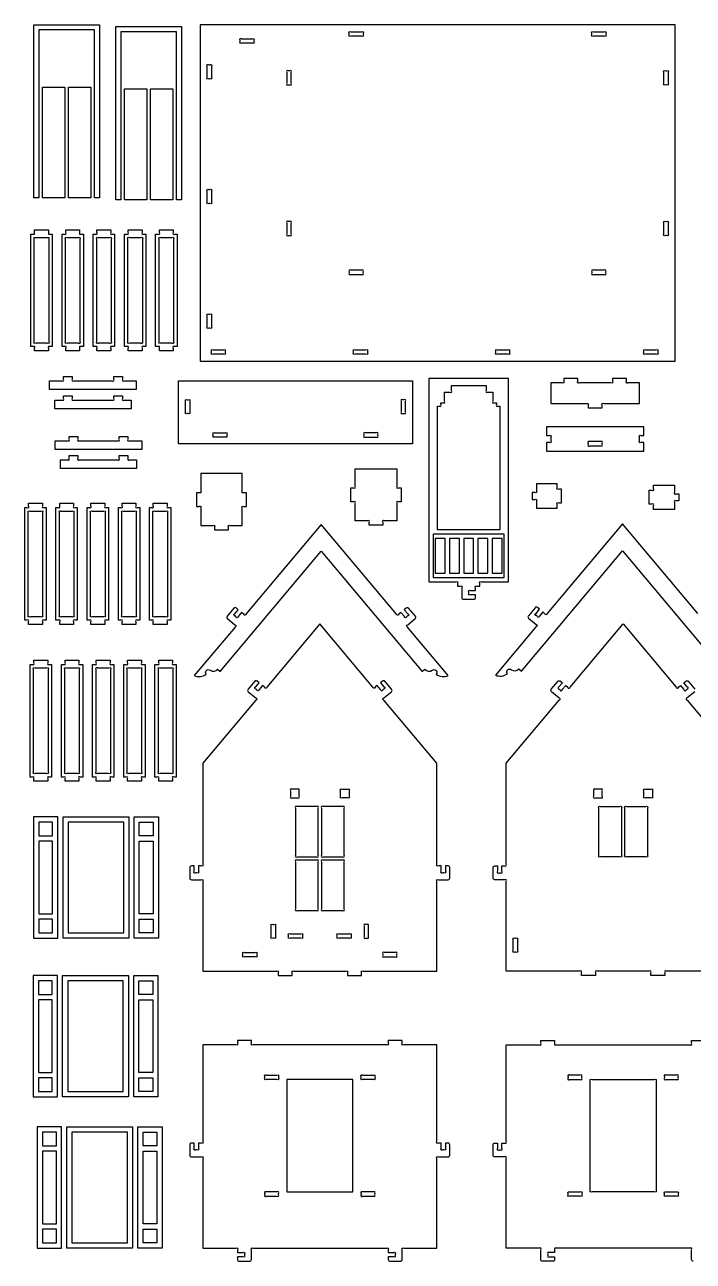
# Model space of a CAD drawing. Extents: x 2672.7 to 2719.2, y 2295.7 to 2331.6.
# Drawn here: x 2672.74 to 2692.02, y 2295.74 to 2331.43 of the extents above; entities that cross this region are included whole.
import ezdxf

# ---------------------------------------------------------------- set-up
doc = ezdxf.new("R2010")
doc.units = 0
doc.header["$MEASUREMENT"] = 0
doc.layers.add('LAYER1', color=18, linetype='CONTINUOUS')

msp = doc.modelspace()

# ---------------------------------------------------------------- linework, layer by layer
at = {"layer": 'LAYER1'}
for points in [[(2674.746, 2326.431), (2674.746, 2331.281), (2673.146, 2331.281), (2673.146, 2326.431), (2672.996, 2326.431), (2672.996, 2331.431), (2674.896, 2331.431), (2674.896, 2326.431)], [(2677.114, 2326.378), (2677.114, 2331.228), (2675.514, 2331.228), (2675.514, 2326.378), (2675.364, 2326.378), (2675.364, 2331.378), (2677.264, 2331.378), (2677.264, 2326.378)], [(2691.499, 2331.423), (2677.799, 2331.423), (2677.799, 2321.723), (2691.499, 2321.723)], [(2673.896, 2329.631), (2673.896, 2326.431), (2673.246, 2326.431), (2673.246, 2329.631)], [(2674.646, 2329.631), (2674.646, 2326.431), (2673.996, 2326.431), (2673.996, 2329.631)], [(2676.264, 2329.578), (2676.264, 2326.378), (2675.614, 2326.378), (2675.614, 2329.578)], [(2677.014, 2329.578), (2677.014, 2326.378), (2676.364, 2326.378), (2676.364, 2329.578)], [(2683.921, 2319.33), (2677.171, 2319.33), (2677.171, 2321.155), (2683.921, 2321.155)], [(2686.57, 2316.721), (2684.52, 2316.721), (2684.52, 2315.471), (2686.57, 2315.471)], [(2684.866, 2316.596), (2684.58, 2316.596), (2684.58, 2315.596), (2684.866, 2315.596)], [(2684.991, 2316.596), (2684.991, 2315.596), (2685.277, 2315.596), (2685.277, 2316.596)], [(2685.688, 2315.596), (2685.688, 2316.596), (2685.402, 2316.596), (2685.402, 2315.596)], [(2685.813, 2316.596), (2685.813, 2315.596), (2686.1, 2315.596), (2686.1, 2316.596)], [(2686.225, 2316.596), (2686.225, 2315.596), (2686.511, 2315.596), (2686.511, 2316.596)], [(2673.692, 2308.567), (2672.992, 2308.567), (2672.992, 2305.067), (2673.692, 2305.067)], [(2673.542, 2308.017), (2673.542, 2308.417), (2673.142, 2308.417), (2673.142, 2308.017)], [(2675.742, 2305.067), (2673.842, 2305.067), (2673.842, 2308.567), (2675.742, 2308.567)], [(2675.592, 2308.417), (2673.992, 2308.417), (2673.992, 2305.217), (2675.592, 2305.217)], [(2675.892, 2308.567), (2676.592, 2308.567), (2676.592, 2305.067), (2675.892, 2305.067)], [(2676.042, 2308.017), (2676.042, 2308.417), (2676.442, 2308.417), (2676.442, 2308.017)], [(2673.142, 2305.767), (2673.542, 2305.767), (2673.542, 2307.867), (2673.142, 2307.867)], [(2676.442, 2305.767), (2676.042, 2305.767), (2676.042, 2307.867), (2676.442, 2307.867)], [(2673.142, 2305.617), (2673.142, 2305.217), (2673.542, 2305.217), (2673.542, 2305.617)], [(2676.442, 2305.617), (2676.442, 2305.217), (2676.042, 2305.217), (2676.042, 2305.617)], [(2673.681, 2303.985), (2672.981, 2303.985), (2672.981, 2300.485), (2673.681, 2300.485)], [(2673.531, 2303.435), (2673.531, 2303.835), (2673.131, 2303.835), (2673.131, 2303.435)], [(2675.731, 2300.485), (2673.831, 2300.485), (2673.831, 2303.985), (2675.731, 2303.985)], [(2675.581, 2303.835), (2673.981, 2303.835), (2673.981, 2300.635), (2675.581, 2300.635)], [(2675.881, 2303.985), (2676.581, 2303.985), (2676.581, 2300.485), (2675.881, 2300.485)], [(2676.031, 2303.435), (2676.031, 2303.835), (2676.431, 2303.835), (2676.431, 2303.435)], [(2673.131, 2301.185), (2673.531, 2301.185), (2673.531, 2303.285), (2673.131, 2303.285)], [(2676.431, 2301.185), (2676.031, 2301.185), (2676.031, 2303.285), (2676.431, 2303.285)], [(2673.131, 2301.035), (2673.131, 2300.635), (2673.531, 2300.635), (2673.531, 2301.035)], [(2676.431, 2301.035), (2676.431, 2300.635), (2676.031, 2300.635), (2676.031, 2301.035)], [(2682.2, 2300.987), (2680.3, 2300.987), (2680.3, 2297.737), (2682.2, 2297.737)], [(2673.801, 2299.618), (2673.101, 2299.618), (2673.101, 2296.118), (2673.801, 2296.118)], [(2673.651, 2299.068), (2673.651, 2299.468), (2673.251, 2299.468), (2673.251, 2299.068)], [(2675.851, 2296.118), (2673.951, 2296.118), (2673.951, 2299.618), (2675.851, 2299.618)], [(2675.701, 2299.468), (2674.101, 2299.468), (2674.101, 2296.268), (2675.701, 2296.268)], [(2676.001, 2299.618), (2676.701, 2299.618), (2676.701, 2296.118), (2676.001, 2296.118)], [(2676.151, 2299.068), (2676.151, 2299.468), (2676.551, 2299.468), (2676.551, 2299.068)], [(2673.251, 2296.818), (2673.651, 2296.818), (2673.651, 2298.918), (2673.251, 2298.918)], [(2676.551, 2296.818), (2676.151, 2296.818), (2676.151, 2298.918), (2676.551, 2298.918)], [(2673.251, 2296.668), (2673.251, 2296.268), (2673.651, 2296.268), (2673.651, 2296.668)], [(2676.551, 2296.668), (2676.551, 2296.268), (2676.151, 2296.268), (2676.151, 2296.668)]]:
    msp.add_lwpolyline(points, close=True, dxfattribs=at)
for points in [[(2682.144, 2331.223), (2682.455, 2331.223, -1), (2682.499, 2331.179), (2682.499, 2331.143, -1), (2682.455, 2331.098), (2682.144, 2331.098, -1), (2682.099, 2331.143), (2682.099, 2331.179, -1)], [(2689.144, 2331.223), (2689.455, 2331.223, -1), (2689.499, 2331.179), (2689.499, 2331.143, -1), (2689.455, 2331.098), (2689.144, 2331.098, -1), (2689.099, 2331.143), (2689.099, 2331.179, -1)], [(2678.994, 2331.023), (2679.305, 2331.023, -1), (2679.349, 2330.979), (2679.349, 2330.943, -1), (2679.305, 2330.898), (2678.994, 2330.898, -1), (2678.949, 2330.943), (2678.949, 2330.979, -1)], [(2678.124, 2330.229), (2678.124, 2329.918, -1), (2678.08, 2329.873), (2678.044, 2329.873, -1), (2677.999, 2329.918), (2677.999, 2330.229, -1), (2678.044, 2330.273), (2678.08, 2330.273, -1)], [(2680.38, 2330.098), (2680.344, 2330.098, 1), (2680.299, 2330.054), (2680.299, 2329.743, 1), (2680.344, 2329.698), (2680.38, 2329.698, 1), (2680.424, 2329.743), (2680.424, 2330.054, 1)], [(2691.219, 2330.098), (2691.255, 2330.098, -1), (2691.299, 2330.054), (2691.299, 2329.743, -1), (2691.255, 2329.698), (2691.219, 2329.698, -1), (2691.174, 2329.743), (2691.174, 2330.054, -1)], [(2678.124, 2326.629), (2678.124, 2326.318, -1), (2678.08, 2326.273), (2678.044, 2326.273, -1), (2677.999, 2326.318), (2677.999, 2326.629, -1), (2678.044, 2326.673), (2678.08, 2326.673, -1)], [(2673.022, 2325.389), (2673.022, 2325.514), (2673.422, 2325.514), (2673.422, 2325.389), (2673.531, 2325.389), (2673.531, 2322.139), (2673.466, 2322.139, 1), (2673.422, 2322.095), (2673.422, 2322.014), (2673.022, 2322.014), (2673.022, 2322.095, 1), (2672.978, 2322.139), (2672.914, 2322.139), (2672.914, 2325.389)], [(2673.814, 2325.389), (2673.878, 2325.389, 1), (2673.922, 2325.433), (2673.922, 2325.514), (2674.322, 2325.514), (2674.322, 2325.433, 1), (2674.366, 2325.389), (2674.431, 2325.389), (2674.431, 2322.139), (2674.366, 2322.139, 1), (2674.322, 2322.095), (2674.322, 2322.014), (2673.922, 2322.014), (2673.922, 2322.095, 1), (2673.878, 2322.139), (2673.814, 2322.139)], [(2674.714, 2325.389), (2674.778, 2325.389, 1), (2674.822, 2325.433), (2674.822, 2325.514), (2675.222, 2325.514), (2675.222, 2325.433, 1), (2675.266, 2325.389), (2675.331, 2325.389), (2675.331, 2322.139), (2675.266, 2322.139, 1), (2675.222, 2322.095), (2675.222, 2322.014), (2674.822, 2322.014), (2674.822, 2322.095, 1), (2674.778, 2322.139), (2674.714, 2322.139)], [(2675.614, 2325.389), (2675.678, 2325.389, 1), (2675.722, 2325.433), (2675.722, 2325.514), (2676.122, 2325.514), (2676.122, 2325.433, 1), (2676.166, 2325.389), (2676.231, 2325.389), (2676.231, 2322.139), (2676.166, 2322.139, 1), (2676.122, 2322.095), (2676.122, 2322.014), (2675.722, 2322.014), (2675.722, 2322.095, 1), (2675.678, 2322.139), (2675.614, 2322.139)], [(2676.514, 2325.389), (2676.578, 2325.389, 1), (2676.622, 2325.433), (2676.622, 2325.514), (2677.022, 2325.514), (2677.022, 2325.433, 1), (2677.066, 2325.389), (2677.131, 2325.389), (2677.131, 2322.139), (2677.066, 2322.139, 1), (2677.022, 2322.095), (2677.022, 2322.014), (2676.622, 2322.014), (2676.622, 2322.095, 1), (2676.578, 2322.139), (2676.514, 2322.139)], [(2680.299, 2325.704), (2680.299, 2325.393, 1), (2680.344, 2325.348), (2680.38, 2325.348, 1), (2680.424, 2325.393), (2680.424, 2325.704, 1), (2680.38, 2325.748), (2680.344, 2325.748, 1)], [(2691.219, 2325.748), (2691.255, 2325.748, -1), (2691.299, 2325.704), (2691.299, 2325.393, -1), (2691.255, 2325.348), (2691.219, 2325.348, -1), (2691.174, 2325.393), (2691.174, 2325.704, -1)], [(2673.431, 2325.289), (2673.431, 2322.283, -1), (2673.386, 2322.239), (2673.058, 2322.239, -1), (2673.014, 2322.283), (2673.014, 2325.289)], [(2673.958, 2325.289), (2674.286, 2325.289, -1), (2674.331, 2325.245), (2674.331, 2322.283, -1), (2674.286, 2322.239), (2673.958, 2322.239, -1), (2673.914, 2322.283), (2673.914, 2325.245, -1)], [(2675.231, 2325.245), (2675.231, 2322.283, -1), (2675.186, 2322.239), (2674.858, 2322.239, -1), (2674.814, 2322.283), (2674.814, 2325.245, -1), (2674.858, 2325.289), (2675.186, 2325.289, -1)], [(2675.714, 2322.283), (2675.714, 2325.245, -1), (2675.758, 2325.289), (2676.086, 2325.289, -1), (2676.131, 2325.245), (2676.131, 2322.283, -1), (2676.086, 2322.239), (2675.758, 2322.239, -1)], [(2677.031, 2325.245), (2677.031, 2322.283, -1), (2676.986, 2322.239), (2676.658, 2322.239, -1), (2676.614, 2322.283), (2676.614, 2325.245, -1), (2676.658, 2325.289), (2676.986, 2325.289, -1)], [(2682.099, 2324.304), (2682.099, 2324.268, 1), (2682.144, 2324.223), (2682.455, 2324.223, 1), (2682.499, 2324.268), (2682.499, 2324.304, 1), (2682.455, 2324.348), (2682.144, 2324.348, 1)], [(2689.099, 2324.304), (2689.099, 2324.268, 1), (2689.144, 2324.223), (2689.455, 2324.223, 1), (2689.499, 2324.268), (2689.499, 2324.304, 1), (2689.455, 2324.348), (2689.144, 2324.348, 1)], [(2678.124, 2323.029), (2678.124, 2322.718, -1), (2678.08, 2322.673), (2678.044, 2322.673, -1), (2677.999, 2322.718), (2677.999, 2323.029, -1), (2678.044, 2323.073), (2678.08, 2323.073, -1)], [(2678.169, 2322.048), (2678.48, 2322.048, -1), (2678.524, 2322.004), (2678.524, 2321.968, -1), (2678.48, 2321.923), (2678.169, 2321.923, -1), (2678.124, 2321.968), (2678.124, 2322.004, -1)], [(2682.269, 2322.048), (2682.58, 2322.048, -1), (2682.624, 2322.004), (2682.624, 2321.968, -1), (2682.58, 2321.923), (2682.269, 2321.923, -1), (2682.224, 2321.968), (2682.224, 2322.004, -1)], [(2686.369, 2322.048), (2686.68, 2322.048, -1), (2686.724, 2322.004), (2686.724, 2321.968, -1), (2686.68, 2321.923), (2686.369, 2321.923, -1), (2686.324, 2321.968), (2686.324, 2322.004, -1)], [(2690.644, 2322.048), (2690.955, 2322.048, -1), (2690.999, 2322.004), (2690.999, 2321.968, -1), (2690.955, 2321.923), (2690.644, 2321.923, -1), (2690.599, 2321.968), (2690.599, 2322.004, -1)], [(2674.105, 2321.273), (2674.105, 2321.192, 1), (2674.15, 2321.148), (2675.261, 2321.148, 1), (2675.305, 2321.192), (2675.305, 2321.273), (2675.555, 2321.273), (2675.555, 2321.192, 1), (2675.6, 2321.148), (2675.955, 2321.148), (2675.955, 2320.898), (2673.455, 2320.898), (2673.455, 2321.148), (2673.811, 2321.148, 1), (2673.855, 2321.192), (2673.855, 2321.273)], [(2685.745, 2315.096), (2685.745, 2315.177, -1), (2685.79, 2315.221), (2685.87, 2315.221), (2685.87, 2315.302, -1), (2685.915, 2315.346), (2686.695, 2315.346), (2686.695, 2321.221), (2684.395, 2321.221), (2684.395, 2315.346), (2685.176, 2315.346, -1), (2685.22, 2315.302), (2685.22, 2315.221), (2685.301, 2315.221, -1), (2685.345, 2315.177), (2685.345, 2314.896, 0.414214), (2685.395, 2314.846), (2685.695, 2314.846, 0.414214), (2685.745, 2314.896), (2685.745, 2314.971), (2685.59, 2314.971, -1), (2685.545, 2315.015), (2685.545, 2315.052, -1), (2685.59, 2315.096)], [(2689.694, 2321.218), (2689.694, 2321.137, -1), (2689.65, 2321.093), (2688.739, 2321.093, -1), (2688.694, 2321.137), (2688.694, 2321.218), (2688.294, 2321.218), (2688.294, 2321.137, -1), (2688.25, 2321.093), (2687.919, 2321.093), (2687.919, 2320.493), (2688.95, 2320.493, -1), (2688.994, 2320.448), (2688.994, 2320.368), (2689.394, 2320.368), (2689.394, 2320.448, -1), (2689.439, 2320.493), (2690.469, 2320.493), (2690.469, 2321.093), (2690.139, 2321.093, -1), (2690.094, 2321.137), (2690.094, 2321.218)], [(2684.645, 2316.846), (2684.645, 2320.421), (2684.701, 2320.421, 1), (2684.745, 2320.465), (2684.745, 2320.521), (2684.801, 2320.521, 1), (2684.845, 2320.565), (2684.845, 2320.821), (2685.001, 2320.821, 1), (2685.045, 2320.865), (2685.045, 2321.021), (2686.045, 2321.021), (2686.045, 2320.865, 1), (2686.09, 2320.821), (2686.245, 2320.821), (2686.245, 2320.565, 1), (2686.29, 2320.521), (2686.345, 2320.521), (2686.345, 2320.465, 1), (2686.39, 2320.421), (2686.445, 2320.421), (2686.445, 2316.846)], [(2674.105, 2320.723), (2674.105, 2320.642, 1), (2674.15, 2320.598), (2675.261, 2320.598, 1), (2675.305, 2320.642), (2675.305, 2320.723), (2675.555, 2320.723), (2675.555, 2320.642, 1), (2675.6, 2320.598), (2675.805, 2320.598), (2675.805, 2320.348), (2673.605, 2320.348), (2673.605, 2320.598), (2673.811, 2320.598, 1), (2673.855, 2320.642), (2673.855, 2320.723)], [(2677.496, 2320.561), (2677.496, 2320.249, -1), (2677.452, 2320.205), (2677.415, 2320.205, -1), (2677.371, 2320.249), (2677.371, 2320.561, -1), (2677.415, 2320.605), (2677.452, 2320.605, -1)], [(2683.596, 2320.561), (2683.596, 2320.249, 1), (2683.64, 2320.205), (2683.677, 2320.205, 1), (2683.721, 2320.249), (2683.721, 2320.561, 1), (2683.677, 2320.605), (2683.64, 2320.605, 1)], [(2687.794, 2319.571), (2687.875, 2319.571, -1), (2687.919, 2319.527), (2687.919, 2319.415, -1), (2687.875, 2319.371), (2687.794, 2319.371), (2687.794, 2319.121), (2690.594, 2319.121), (2690.594, 2319.371), (2690.514, 2319.371, -1), (2690.469, 2319.415), (2690.469, 2319.527, -1), (2690.514, 2319.571), (2690.594, 2319.571), (2690.594, 2319.821), (2687.794, 2319.821)], [(2674.266, 2319.549), (2674.266, 2319.468, 1), (2674.311, 2319.424), (2675.422, 2319.424, 1), (2675.466, 2319.468), (2675.466, 2319.549), (2675.716, 2319.549), (2675.716, 2319.468, 1), (2675.761, 2319.424), (2676.116, 2319.424), (2676.116, 2319.174), (2673.616, 2319.174), (2673.616, 2319.424), (2673.972, 2319.424, 1), (2674.016, 2319.468), (2674.016, 2319.549)], [(2678.215, 2319.655), (2678.527, 2319.655, -1), (2678.571, 2319.611), (2678.571, 2319.574, -1), (2678.527, 2319.53), (2678.215, 2319.53, -1), (2678.171, 2319.574), (2678.171, 2319.611, -1)], [(2682.877, 2319.655), (2682.565, 2319.655, 1), (2682.521, 2319.611), (2682.521, 2319.574, 1), (2682.565, 2319.53), (2682.877, 2319.53, 1), (2682.921, 2319.574), (2682.921, 2319.611, 1)], [(2688.994, 2319.352), (2688.994, 2319.315, 1), (2689.039, 2319.271), (2689.35, 2319.271, 1), (2689.394, 2319.315), (2689.394, 2319.352, 1), (2689.35, 2319.396), (2689.039, 2319.396, 1)], [(2674.266, 2318.999), (2674.266, 2318.918, 1), (2674.311, 2318.874), (2675.422, 2318.874, 1), (2675.466, 2318.918), (2675.466, 2318.999), (2675.716, 2318.999), (2675.716, 2318.918, 1), (2675.761, 2318.874), (2675.966, 2318.874), (2675.966, 2318.624), (2673.766, 2318.624), (2673.766, 2318.874), (2673.972, 2318.874, 1), (2674.016, 2318.918), (2674.016, 2318.999)], [(2677.814, 2316.973), (2678.17, 2316.973, -1), (2678.214, 2316.929), (2678.214, 2316.848), (2678.614, 2316.848), (2678.614, 2316.929, -1), (2678.658, 2316.973), (2679.014, 2316.973), (2679.014, 2317.479, -1), (2679.058, 2317.523), (2679.139, 2317.523), (2679.139, 2317.923), (2679.058, 2317.923, -1), (2679.014, 2317.967), (2679.014, 2318.473), (2677.814, 2318.473), (2677.814, 2317.967, -1), (2677.77, 2317.923), (2677.689, 2317.923), (2677.689, 2317.523), (2677.77, 2317.523, -1), (2677.814, 2317.479)], [(2683.47, 2317.11), (2683.115, 2317.11, 1), (2683.07, 2317.066), (2683.07, 2316.985), (2682.67, 2316.985), (2682.67, 2317.066, 1), (2682.626, 2317.11), (2682.27, 2317.11), (2682.27, 2317.616, 1), (2682.226, 2317.66), (2682.145, 2317.66), (2682.145, 2318.06), (2682.226, 2318.06, 1), (2682.27, 2318.105), (2682.27, 2318.61), (2683.47, 2318.61), (2683.47, 2318.105, 1), (2683.515, 2318.06), (2683.595, 2318.06), (2683.595, 2317.66), (2683.515, 2317.66, 1), (2683.47, 2317.616)], [(2687.497, 2318.176), (2687.497, 2317.97, -1), (2687.452, 2317.926), (2687.372, 2317.926), (2687.372, 2317.726), (2687.452, 2317.726, -1), (2687.497, 2317.682), (2687.497, 2317.476), (2688.097, 2317.476), (2688.097, 2317.582, -1), (2688.141, 2317.626), (2688.222, 2317.626), (2688.222, 2318.026), (2688.141, 2318.026, -1), (2688.097, 2318.07), (2688.097, 2318.176)], [(2691.478, 2318.142), (2691.478, 2317.936, 1), (2691.522, 2317.892), (2691.603, 2317.892), (2691.603, 2317.692), (2691.522, 2317.692, 1), (2691.478, 2317.648), (2691.478, 2317.442), (2690.878, 2317.442), (2690.878, 2317.548, 1), (2690.833, 2317.592), (2690.753, 2317.592), (2690.753, 2317.992), (2690.833, 2317.992, 1), (2690.878, 2318.036), (2690.878, 2318.142)], [(2672.738, 2317.493), (2672.802, 2317.493, 1), (2672.847, 2317.537), (2672.847, 2317.618), (2673.247, 2317.618), (2673.247, 2317.537, 1), (2673.291, 2317.493), (2673.355, 2317.493), (2673.355, 2314.243), (2673.291, 2314.243, 1), (2673.247, 2314.198), (2673.247, 2314.118), (2672.847, 2314.118), (2672.847, 2314.198, 1), (2672.802, 2314.243), (2672.738, 2314.243)], [(2673.638, 2317.493), (2673.702, 2317.493, 1), (2673.747, 2317.537), (2673.747, 2317.618), (2674.147, 2317.618), (2674.147, 2317.537, 1), (2674.191, 2317.493), (2674.255, 2317.493), (2674.255, 2314.243), (2674.191, 2314.243, 1), (2674.147, 2314.198), (2674.147, 2314.118), (2673.747, 2314.118), (2673.747, 2314.198, 1), (2673.702, 2314.243), (2673.638, 2314.243)], [(2674.538, 2317.493), (2674.602, 2317.493, 1), (2674.647, 2317.537), (2674.647, 2317.618), (2675.047, 2317.618), (2675.047, 2317.537, 1), (2675.091, 2317.493), (2675.155, 2317.493), (2675.155, 2314.243), (2675.091, 2314.243, 1), (2675.047, 2314.198), (2675.047, 2314.118), (2674.647, 2314.118), (2674.647, 2314.198, 1), (2674.602, 2314.243), (2674.538, 2314.243)], [(2675.438, 2317.493), (2675.502, 2317.493, 1), (2675.547, 2317.537), (2675.547, 2317.618), (2675.947, 2317.618), (2675.947, 2317.537, 1), (2675.991, 2317.493), (2676.055, 2317.493), (2676.055, 2314.243), (2675.991, 2314.243, 1), (2675.947, 2314.198), (2675.947, 2314.118), (2675.547, 2314.118), (2675.547, 2314.198, 1), (2675.502, 2314.243), (2675.438, 2314.243)], [(2676.338, 2317.493), (2676.402, 2317.493, 1), (2676.447, 2317.537), (2676.447, 2317.618), (2676.847, 2317.618), (2676.847, 2317.537, 1), (2676.891, 2317.493), (2676.955, 2317.493), (2676.955, 2314.243), (2676.891, 2314.243, 1), (2676.847, 2314.198), (2676.847, 2314.118), (2676.447, 2314.118), (2676.447, 2314.198, 1), (2676.402, 2314.243), (2676.338, 2314.243)], [(2673.255, 2317.348), (2673.255, 2314.387, -1), (2673.211, 2314.343), (2672.882, 2314.343, -1), (2672.838, 2314.387), (2672.838, 2317.348, -1), (2672.882, 2317.393), (2673.211, 2317.393, -1)], [(2673.782, 2317.393), (2674.111, 2317.393, -1), (2674.155, 2317.348), (2674.155, 2314.387, -1), (2674.111, 2314.343), (2673.782, 2314.343, -1), (2673.738, 2314.387), (2673.738, 2317.348, -1)], [(2674.682, 2317.393), (2675.011, 2317.393, -1), (2675.055, 2317.348), (2675.055, 2314.387, -1), (2675.011, 2314.343), (2674.682, 2314.343, -1), (2674.638, 2314.387), (2674.638, 2317.348, -1)], [(2675.582, 2317.393), (2675.911, 2317.393, -1), (2675.955, 2317.348), (2675.955, 2314.387, -1), (2675.911, 2314.343), (2675.582, 2314.343, -1), (2675.538, 2314.387), (2675.538, 2317.348, -1)], [(2676.482, 2317.393), (2676.811, 2317.393, -1), (2676.855, 2317.348), (2676.855, 2314.387, -1), (2676.811, 2314.343), (2676.482, 2314.343, -1), (2676.438, 2314.387), (2676.438, 2317.348, -1)], [(2681.292, 2316.231), (2684.205, 2312.76), (2684.282, 2312.824, 0.40836), (2684.495, 2312.8, -0.891219), (2684.611, 2312.683, 0.261881), (2684.956, 2312.642), (2683.78, 2314.045, -1), (2683.785, 2314.107), (2684, 2314.287, 0.414214), (2684.006, 2314.358), (2683.813, 2314.588, 0.414214), (2683.743, 2314.594), (2683.685, 2314.546), (2683.786, 2314.426, -1), (2683.78, 2314.364), (2683.752, 2314.341, -1), (2683.69, 2314.346), (2683.59, 2314.465), (2683.528, 2314.413, -1), (2683.465, 2314.419), (2681.292, 2317.009), (2679.119, 2314.419, -1), (2679.057, 2314.413), (2678.995, 2314.465), (2678.895, 2314.346, -1), (2678.832, 2314.341), (2678.804, 2314.364, -1), (2678.799, 2314.426), (2678.899, 2314.546), (2678.842, 2314.594, 0.414214), (2678.771, 2314.588), (2678.578, 2314.358, 0.414214), (2678.584, 2314.287), (2678.799, 2314.107, -1), (2678.805, 2314.045), (2677.628, 2312.642, 0.261881), (2677.974, 2312.683, -0.891219), (2678.09, 2312.8, 0.40836), (2678.303, 2312.824), (2678.379, 2312.76)], [(2681.25, 2314.134), (2679.72, 2312.311, -1), (2679.657, 2312.305), (2679.596, 2312.357), (2679.496, 2312.238, -1), (2679.433, 2312.232), (2679.405, 2312.256, -1), (2679.4, 2312.318), (2679.5, 2312.437), (2679.442, 2312.485, 0.414214), (2679.372, 2312.479), (2679.179, 2312.25, 0.414214), (2679.185, 2312.179), (2679.4, 2311.999, -1), (2679.406, 2311.936), (2677.875, 2310.112), (2677.875, 2307.194, -1), (2677.831, 2307.15), (2677.75, 2307.15), (2677.75, 2306.994, -1), (2677.706, 2306.95), (2677.67, 2306.95, -1), (2677.625, 2306.994), (2677.625, 2307.15), (2677.55, 2307.15, 0.414214), (2677.5, 2307.1), (2677.5, 2306.8, 0.414214), (2677.55, 2306.75), (2677.831, 2306.75, -1), (2677.875, 2306.705), (2677.875, 2304.112), (2680.006, 2304.112, -1), (2680.05, 2304.068), (2680.05, 2303.987), (2680.45, 2303.987), (2680.45, 2304.068, -1), (2680.495, 2304.112), (2682.006, 2304.112, -1), (2682.05, 2304.068), (2682.05, 2303.987), (2682.45, 2303.987), (2682.45, 2304.068, -1), (2682.495, 2304.112), (2684.625, 2304.112), (2684.625, 2306.705, -1), (2684.67, 2306.75), (2684.95, 2306.75, 0.414214), (2685, 2306.8), (2685, 2307.1, 0.414214), (2684.95, 2307.15), (2684.875, 2307.15), (2684.875, 2306.994, -1), (2684.831, 2306.95), (2684.795, 2306.95, -1), (2684.75, 2306.994), (2684.75, 2307.15), (2684.67, 2307.15, -1), (2684.625, 2307.194), (2684.625, 2310.112), (2683.095, 2311.936, -1), (2683.1, 2311.999), (2683.315, 2312.179, 0.414214), (2683.322, 2312.25), (2683.129, 2312.479, 0.414214), (2683.058, 2312.485), (2683.001, 2312.437), (2683.101, 2312.318, -1), (2683.095, 2312.256), (2683.068, 2312.232, -1), (2683.005, 2312.238), (2682.905, 2312.357), (2682.843, 2312.305, -1), (2682.781, 2312.311)], [(2672.894, 2312.966), (2672.958, 2312.966, 1), (2673.002, 2313.011), (2673.002, 2313.091), (2673.402, 2313.091), (2673.402, 2313.011, 1), (2673.447, 2312.966), (2673.511, 2312.966), (2673.511, 2309.716), (2673.447, 2309.716, 1), (2673.402, 2309.672), (2673.402, 2309.591), (2673.002, 2309.591), (2673.002, 2309.672, 1), (2672.958, 2309.716), (2672.894, 2309.716)], [(2673.794, 2312.966), (2673.858, 2312.966, 1), (2673.902, 2313.011), (2673.902, 2313.091), (2674.302, 2313.091), (2674.302, 2313.011, 1), (2674.347, 2312.966), (2674.411, 2312.966), (2674.411, 2309.716), (2674.347, 2309.716, 1), (2674.302, 2309.672), (2674.302, 2309.591), (2673.902, 2309.591), (2673.902, 2309.672, 1), (2673.858, 2309.716), (2673.794, 2309.716)], [(2674.694, 2312.966), (2674.758, 2312.966, 1), (2674.802, 2313.011), (2674.802, 2313.091), (2675.202, 2313.091), (2675.202, 2313.011, 1), (2675.247, 2312.966), (2675.311, 2312.966), (2675.311, 2309.716), (2675.247, 2309.716, 1), (2675.202, 2309.672), (2675.202, 2309.591), (2674.802, 2309.591), (2674.802, 2309.672, 1), (2674.758, 2309.716), (2674.694, 2309.716)], [(2675.594, 2312.966), (2675.658, 2312.966, 1), (2675.702, 2313.011), (2675.702, 2313.091), (2676.102, 2313.091), (2676.102, 2313.011, 1), (2676.147, 2312.966), (2676.211, 2312.966), (2676.211, 2309.716), (2676.147, 2309.716, 1), (2676.102, 2309.672), (2676.102, 2309.591), (2675.702, 2309.591), (2675.702, 2309.672, 1), (2675.658, 2309.716), (2675.594, 2309.716)], [(2676.494, 2312.966), (2676.558, 2312.966, 1), (2676.602, 2313.011), (2676.602, 2313.091), (2677.002, 2313.091), (2677.002, 2313.011, 1), (2677.047, 2312.966), (2677.111, 2312.966), (2677.111, 2309.716), (2677.047, 2309.716, 1), (2677.002, 2309.672), (2677.002, 2309.591), (2676.602, 2309.591), (2676.602, 2309.672, 1), (2676.558, 2309.716), (2676.494, 2309.716)], [(2673.038, 2312.866), (2673.367, 2312.866, -1), (2673.411, 2312.822), (2673.411, 2309.861, -1), (2673.367, 2309.816), (2673.038, 2309.816, -1), (2672.994, 2309.861), (2672.994, 2312.822, -1)], [(2673.938, 2312.866), (2674.267, 2312.866, -1), (2674.311, 2312.822), (2674.311, 2309.861, -1), (2674.267, 2309.816), (2673.938, 2309.816, -1), (2673.894, 2309.861), (2673.894, 2312.822, -1)], [(2674.838, 2312.866), (2675.167, 2312.866, -1), (2675.211, 2312.822), (2675.211, 2309.861, -1), (2675.167, 2309.816), (2674.838, 2309.816, -1), (2674.794, 2309.861), (2674.794, 2312.822, -1)], [(2675.738, 2312.866), (2676.067, 2312.866, -1), (2676.111, 2312.822), (2676.111, 2309.861, -1), (2676.067, 2309.816), (2675.738, 2309.816, -1), (2675.694, 2309.861), (2675.694, 2312.822, -1)], [(2676.638, 2312.866), (2676.967, 2312.866, -1), (2677.011, 2312.822), (2677.011, 2309.861, -1), (2676.967, 2309.816), (2676.638, 2309.816, -1), (2676.594, 2309.861), (2676.594, 2312.822, -1)], [(2680.65, 2309.157), (2680.65, 2309.318, 1), (2680.606, 2309.362), (2680.445, 2309.362, 1), (2680.4, 2309.318), (2680.4, 2309.157, 1), (2680.445, 2309.112), (2680.606, 2309.112, 1)], [(2681.895, 2309.362), (2682.056, 2309.362, -1), (2682.1, 2309.318), (2682.1, 2309.157, -1), (2682.056, 2309.112), (2681.895, 2309.112, -1), (2681.85, 2309.157), (2681.85, 2309.318, -1)], [(2689.195, 2309.112), (2689.356, 2309.112, 1), (2689.4, 2309.157), (2689.4, 2309.318, 1), (2689.356, 2309.362), (2689.195, 2309.362, 1), (2689.15, 2309.318), (2689.15, 2309.157, 1)], [(2690.645, 2309.362), (2690.806, 2309.362, -1), (2690.85, 2309.318), (2690.85, 2309.157, -1), (2690.806, 2309.112), (2690.645, 2309.112, -1), (2690.6, 2309.157), (2690.6, 2309.318, -1)], [(2680.55, 2308.818), (2680.55, 2307.457, 1), (2680.595, 2307.412), (2681.156, 2307.412, 1), (2681.2, 2307.457), (2681.2, 2308.818, 1), (2681.156, 2308.862), (2680.595, 2308.862, 1)], [(2681.3, 2308.818), (2681.3, 2307.457, 1), (2681.345, 2307.412), (2681.906, 2307.412, 1), (2681.95, 2307.457), (2681.95, 2308.818, 1), (2681.906, 2308.862), (2681.345, 2308.862, 1)], [(2689.95, 2308.818), (2689.95, 2307.457, -1), (2689.906, 2307.412), (2689.345, 2307.412, -1), (2689.3, 2307.457), (2689.3, 2308.818, -1), (2689.345, 2308.862), (2689.906, 2308.862, -1)], [(2690.7, 2308.818), (2690.7, 2307.457, -1), (2690.656, 2307.412), (2690.095, 2307.412, -1), (2690.05, 2307.457), (2690.05, 2308.818, -1), (2690.095, 2308.862), (2690.656, 2308.862, -1)], [(2680.55, 2307.268), (2680.55, 2305.907, 1), (2680.595, 2305.862), (2681.156, 2305.862, 1), (2681.2, 2305.907), (2681.2, 2307.268, 1), (2681.156, 2307.312), (2680.595, 2307.312, 1)], [(2681.3, 2307.268), (2681.3, 2305.907, 1), (2681.345, 2305.862), (2681.906, 2305.862, 1), (2681.95, 2305.907), (2681.95, 2307.268, 1), (2681.906, 2307.312), (2681.345, 2307.312, 1)], [(2679.975, 2305.418), (2679.975, 2305.107, -1), (2679.931, 2305.062), (2679.895, 2305.062, -1), (2679.85, 2305.107), (2679.85, 2305.418, -1), (2679.895, 2305.462), (2679.931, 2305.462, -1)], [(2682.525, 2305.418), (2682.525, 2305.107, 1), (2682.57, 2305.062), (2682.606, 2305.062, 1), (2682.65, 2305.107), (2682.65, 2305.418, 1), (2682.606, 2305.462), (2682.57, 2305.462, 1)], [(2680.395, 2305.187), (2680.706, 2305.187, -1), (2680.75, 2305.143), (2680.75, 2305.107, -1), (2680.706, 2305.062), (2680.395, 2305.062, -1), (2680.35, 2305.107), (2680.35, 2305.143, -1)], [(2681.795, 2305.187), (2682.106, 2305.187, -1), (2682.15, 2305.143), (2682.15, 2305.107, -1), (2682.106, 2305.062), (2681.795, 2305.062, -1), (2681.75, 2305.107), (2681.75, 2305.143, -1)], [(2686.95, 2305.018), (2686.95, 2304.707, -1), (2686.906, 2304.662), (2686.87, 2304.662, -1), (2686.825, 2304.707), (2686.825, 2305.018, -1), (2686.87, 2305.062), (2686.906, 2305.062, -1)], [(2679.385, 2304.527), (2679.073, 2304.527, -1), (2679.029, 2304.572), (2679.029, 2304.608, -1), (2679.073, 2304.652), (2679.385, 2304.652, -1), (2679.429, 2304.608), (2679.429, 2304.572, -1)], [(2683.116, 2304.527), (2683.428, 2304.527, 1), (2683.472, 2304.572), (2683.472, 2304.608, 1), (2683.428, 2304.652), (2683.116, 2304.652, 1), (2683.072, 2304.608), (2683.072, 2304.572, 1)], [(2683.225, 2302.112), (2683.225, 2302.032, -1), (2683.181, 2301.987), (2679.32, 2301.987, -1), (2679.275, 2302.032), (2679.275, 2302.112), (2678.875, 2302.112), (2678.875, 2302.032, -1), (2678.831, 2301.987), (2677.875, 2301.987), (2677.875, 2299.194, -1), (2677.831, 2299.15), (2677.75, 2299.15), (2677.75, 2298.994, -1), (2677.706, 2298.95), (2677.67, 2298.95, -1), (2677.625, 2298.994), (2677.625, 2299.15), (2677.55, 2299.15, 0.414214), (2677.5, 2299.1), (2677.5, 2298.8, 0.414214), (2677.55, 2298.75), (2677.831, 2298.75, -1), (2677.875, 2298.705), (2677.875, 2296.112), (2678.831, 2296.112, -1), (2678.875, 2296.068), (2678.875, 2295.987), (2679.031, 2295.987, -1), (2679.075, 2295.943), (2679.075, 2295.907, -1), (2679.031, 2295.862), (2678.875, 2295.862), (2678.875, 2295.787, 0.414214), (2678.925, 2295.737), (2679.225, 2295.737, 0.414214), (2679.275, 2295.787), (2679.275, 2296.068, -1), (2679.32, 2296.112), (2683.181, 2296.112, -1), (2683.225, 2296.068), (2683.225, 2295.987), (2683.381, 2295.987, -1), (2683.425, 2295.943), (2683.425, 2295.907, -1), (2683.381, 2295.862), (2683.225, 2295.862), (2683.225, 2295.787, 0.414214), (2683.275, 2295.737), (2683.575, 2295.737, 0.414214), (2683.625, 2295.787), (2683.625, 2296.068, -1), (2683.67, 2296.112), (2684.625, 2296.112), (2684.625, 2298.705, -1), (2684.67, 2298.75), (2684.95, 2298.75, 0.414214), (2685, 2298.8), (2685, 2299.1, 0.414214), (2684.95, 2299.15), (2684.875, 2299.15), (2684.875, 2298.994, -1), (2684.831, 2298.95), (2684.795, 2298.95, -1), (2684.75, 2298.994), (2684.75, 2299.15), (2684.67, 2299.15, -1), (2684.625, 2299.194), (2684.625, 2301.987), (2683.67, 2301.987, -1), (2683.625, 2302.032), (2683.625, 2302.112)], [(2679.704, 2301.112), (2680.015, 2301.112, -1), (2680.06, 2301.068), (2680.06, 2301.032, -1), (2680.015, 2300.987), (2679.704, 2300.987, -1), (2679.66, 2301.032), (2679.66, 2301.068, -1)], [(2682.797, 2300.987), (2682.485, 2300.987, -1), (2682.441, 2301.032), (2682.441, 2301.068, -1), (2682.485, 2301.112), (2682.797, 2301.112, -1), (2682.841, 2301.068), (2682.841, 2301.032, -1)], [(2688.454, 2300.987), (2688.765, 2300.987, 1), (2688.81, 2301.032), (2688.81, 2301.068, 1), (2688.765, 2301.112), (2688.454, 2301.112, 1), (2688.41, 2301.068), (2688.41, 2301.032, 1)], [(2689.095, 2300.987), (2690.906, 2300.987, -1), (2690.95, 2300.943), (2690.95, 2297.782, -1), (2690.906, 2297.737), (2689.095, 2297.737, -1), (2689.05, 2297.782), (2689.05, 2300.943, -1)], [(2691.235, 2300.987), (2691.547, 2300.987, 1), (2691.591, 2301.032), (2691.591, 2301.068, 1), (2691.547, 2301.112), (2691.235, 2301.112, 1), (2691.191, 2301.068), (2691.191, 2301.032, 1)], [(2679.704, 2297.612), (2680.015, 2297.612, 1), (2680.06, 2297.657), (2680.06, 2297.693, 1), (2680.015, 2297.737), (2679.704, 2297.737, 1), (2679.66, 2297.693), (2679.66, 2297.657, 1)], [(2682.485, 2297.612), (2682.797, 2297.612, 1), (2682.841, 2297.657), (2682.841, 2297.693, 1), (2682.797, 2297.737), (2682.485, 2297.737, 1), (2682.441, 2297.693), (2682.441, 2297.657, 1)], [(2688.454, 2297.737), (2688.765, 2297.737, -1), (2688.81, 2297.693), (2688.81, 2297.657, -1), (2688.765, 2297.612), (2688.454, 2297.612, -1), (2688.41, 2297.657), (2688.41, 2297.693, -1)], [(2691.235, 2297.737), (2691.547, 2297.737, -1), (2691.591, 2297.693), (2691.591, 2297.657, -1), (2691.547, 2297.612), (2691.235, 2297.612, -1), (2691.191, 2297.657), (2691.191, 2297.693, -1)]]:
    msp.add_lwpolyline(points, format="xyb", close=True, dxfattribs=at)
for points in [[(2692.154, 2314.433), (2689.98, 2317.023), (2687.807, 2314.433, -1), (2687.745, 2314.427), (2687.683, 2314.479), (2687.583, 2314.36, -1), (2687.52, 2314.354), (2687.493, 2314.378, -1), (2687.487, 2314.44), (2687.587, 2314.56), (2687.53, 2314.608, 0.414214), (2687.459, 2314.602), (2687.266, 2314.372, 0.414214), (2687.273, 2314.301), (2687.488, 2314.121, -1), (2687.493, 2314.058), (2686.316, 2312.656, 0.261881), (2686.662, 2312.697, -0.891219), (2686.778, 2312.814, 0.40836), (2686.991, 2312.838), (2687.068, 2312.774), (2689.98, 2316.245), (2692.893, 2312.774)], [(2693.375, 2304.112), (2691.245, 2304.112, 1), (2691.2, 2304.068), (2691.2, 2303.987), (2690.8, 2303.987), (2690.8, 2304.068, 1), (2690.756, 2304.112), (2689.245, 2304.112, 1), (2689.2, 2304.068), (2689.2, 2303.987), (2688.8, 2303.987), (2688.8, 2304.068, 1), (2688.756, 2304.112), (2686.625, 2304.112), (2686.625, 2306.705, 1), (2686.581, 2306.75), (2686.3, 2306.75, -0.414214), (2686.25, 2306.8), (2686.25, 2307.1, -0.414214), (2686.3, 2307.15), (2686.375, 2307.15), (2686.375, 2306.994, 1), (2686.42, 2306.95), (2686.456, 2306.95, 1), (2686.5, 2306.994), (2686.5, 2307.15), (2686.581, 2307.15, 1), (2686.625, 2307.194), (2686.625, 2310.112), (2688.156, 2311.936, 1), (2688.15, 2311.999), (2687.935, 2312.179, -0.414214), (2687.929, 2312.25), (2688.122, 2312.479, -0.414214), (2688.192, 2312.485), (2688.25, 2312.437), (2688.15, 2312.318, 1), (2688.155, 2312.256), (2688.183, 2312.232, 1), (2688.246, 2312.238), (2688.346, 2312.357), (2688.407, 2312.305, 1), (2688.47, 2312.311), (2690, 2314.134), (2691.531, 2312.311, 1), (2691.593, 2312.305), (2691.655, 2312.357), (2691.755, 2312.238, 1), (2691.818, 2312.232), (2691.845, 2312.256, 1), (2691.851, 2312.318), (2691.751, 2312.437), (2691.808, 2312.485, -0.414214), (2691.879, 2312.479), (2692.072, 2312.25, -0.414214)], [(2692.065, 2312.179), (2691.85, 2311.999, 1), (2691.845, 2311.936), (2693.375, 2310.112)], [(2692.025, 2295.737, -0.414214), (2691.975, 2295.787), (2691.975, 2296.068, 1), (2691.931, 2296.112), (2688.07, 2296.112, 1), (2688.025, 2296.068), (2688.025, 2295.987), (2687.87, 2295.987, 1), (2687.825, 2295.943), (2687.825, 2295.907, 1), (2687.87, 2295.862), (2688.025, 2295.862), (2688.025, 2295.787, -0.414214), (2687.975, 2295.737), (2687.675, 2295.737, -0.414214), (2687.625, 2295.787), (2687.625, 2296.068, 1), (2687.581, 2296.112), (2686.625, 2296.112), (2686.625, 2298.705, 1), (2686.581, 2298.75), (2686.3, 2298.75, -0.414214), (2686.25, 2298.8), (2686.25, 2299.1, -0.414214), (2686.3, 2299.15), (2686.375, 2299.15), (2686.375, 2298.994, 1), (2686.42, 2298.95), (2686.456, 2298.95, 1), (2686.5, 2298.994), (2686.5, 2299.15), (2686.581, 2299.15, 1), (2686.625, 2299.194), (2686.625, 2301.987), (2687.581, 2301.987, 1), (2687.625, 2302.032), (2687.625, 2302.112), (2688.025, 2302.112), (2688.025, 2302.032, 1), (2688.07, 2301.987), (2691.931, 2301.987, 1), (2691.975, 2302.032), (2691.975, 2302.112), (2692.375, 2302.112)]]:
    msp.add_lwpolyline(points, format="xyb", dxfattribs=at)

doc.saveas('drawing.dxf')
